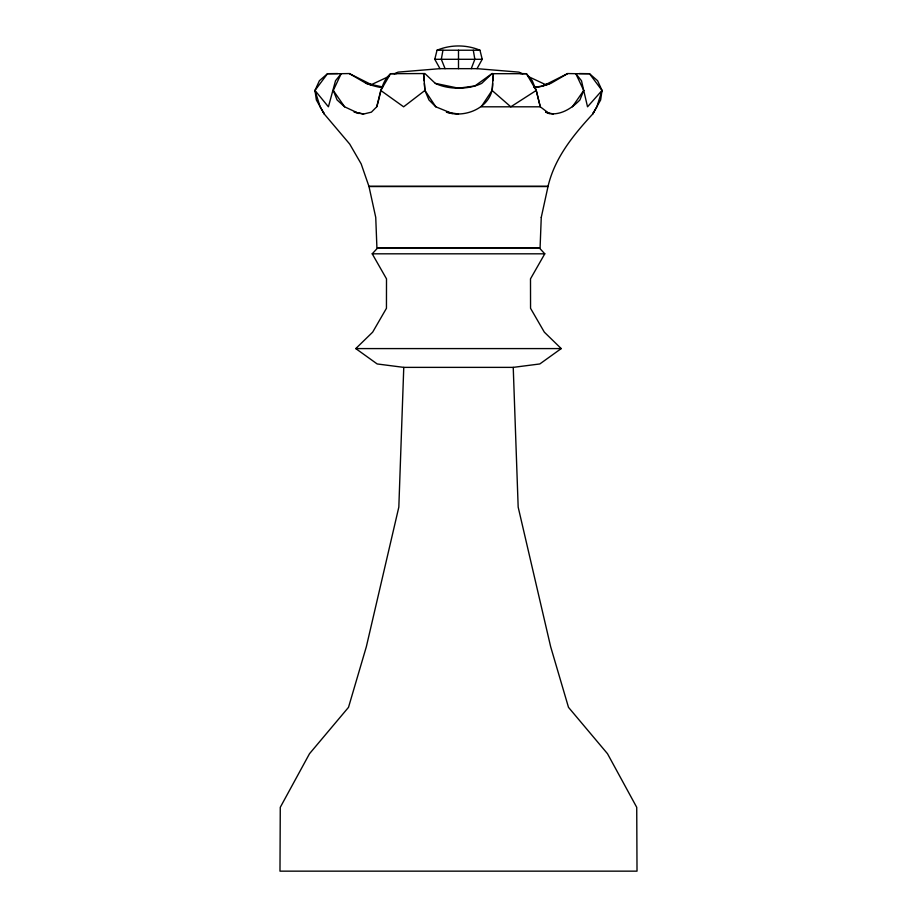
<?xml version="1.0" encoding="UTF-8"?>
<svg xmlns="http://www.w3.org/2000/svg" width="917" height="917" viewBox="0 0 917 917"><rect width="100%" height="100%" fill="white"/><g stroke="black" fill="none" stroke-linecap="round" stroke-linejoin="round"><path stroke-width="1.38" d="M403.767 367.373L398.826 507.112L366.341 646.737L348.506 707.339L309.51 753.705L280.27 807.327L279.983 871.15L637.017 871.15L636.73 807.327L607.49 753.705L568.494 707.339L550.659 646.737L518.174 507.112L513.233 367.373L539.826 363.957L561.227 348.586L544.343 332.16L530.553 308.307L530.496 278.848L544.778 253.814L539.299 247.888L377.701 247.888L372.222 253.814L386.504 278.848L386.447 308.307L372.657 332.16L355.773 348.586L377.174 363.957L403.767 367.373L513.233 367.373M458.5 114.04L446.407 112.149C466.088 118.935 493.461 106.475 492.635 83.47M492.865 80.673L493.426 73.692L526.427 73.692L532.261 80.73L536.25 90.451L540.285 106.808L549.226 113.559C561.021 115.382 572.036 108.08 579.911 99.953L583.716 90.451L581.481 80.73L575.819 73.692L567.703 73.555L542.933 85.957L533.877 87.39M520.191 73.555L526.427 73.692L536.25 90.451L540.285 106.808L481.196 106.808L492.062 90.451L493.426 73.692L492.097 73.555L474.868 85.957M579.338 73.555L589.482 73.692L597.609 80.73L602.022 90.451L600.646 99.953L592.714 114.04C573.297 135.097 554.613 157.953 547.999 186.541L369.001 186.541L361.16 163.868L349.709 144.072L324.286 114.04L316.354 99.953L314.978 90.451L319.391 80.73L327.518 73.692L337.662 73.555M442.945 50.229L441.318 59.296L445.077 68.66M396.809 73.555L390.573 73.692C380.864 82.163 380.532 95.437 376.715 106.808L371.408 112.149L363.59 114.04L354.317 112.149L363.59 114.04M359.051 113.559L344.609 106.808L337.089 99.953L333.284 90.451L341.181 73.692L327.518 73.692L314.978 90.451L328.412 106.808L335.519 80.73L341.181 73.692L349.297 73.555L371.591 84.719M376.715 106.808L380.75 90.451L390.573 73.692L424.903 73.555L435.288 83.355L458.5 88.204L473.504 86.141M439.977 68.66L434.784 59.296L437.031 50.229C450.694 44.532 466.306 44.532 479.969 50.229L482.216 59.296L477.023 68.66L439.977 68.66L398.081 72.122L394.299 73.899M602.022 90.451L587.533 106.808L583.716 90.451L575.819 73.692L589.482 73.692L602.022 90.451L596.864 106.808L592.978 113.559M471.258 68.66L474.846 59.296L473.287 50.229M592.714 114.04L593.758 112.149M572.391 106.808L583.716 90.451M492.097 73.555L481.712 83.355A33.264 16.999 0 0 1 435.288 83.355M424.365 83.47L424.938 90.451L403.629 106.808L380.75 90.451M536.25 90.451L510.803 106.808L492.062 90.451M567.703 73.555L550.865 83.355A33.264 12.024 -22.8 0 1 535.368 87.619M370.376 85.109L389.267 76.26M543.941 84.868L549.478 83.665M437.031 50.229L479.969 50.229M434.784 59.296L482.216 59.296M372.222 253.814L544.778 253.814M355.773 348.586L561.227 348.586M477.023 68.66L518.919 72.122L522.701 73.899M349.297 73.555L366.135 83.355L382.756 86.989M553.409 114.04L545.592 112.149L549.226 113.559M424.135 80.673L423.574 73.692L424.938 90.451L428.95 99.953L435.804 106.808L452.333 113.559M527.733 76.26L546.624 85.109M333.284 90.451L344.609 106.808M424.938 90.451L435.804 106.808M324.286 114.04L320.136 106.808L314.978 90.451M323.243 112.149L324.022 113.559M458.5 50.229L458.5 68.66M381.632 87.619A33.264 12.024 22.8 0 1 366.135 83.355M541.259 217.398L540.09 247.705L376.91 247.705L375.741 217.398L368.943 186.323L548.057 186.323L541.259 217.398"/></g></svg>
